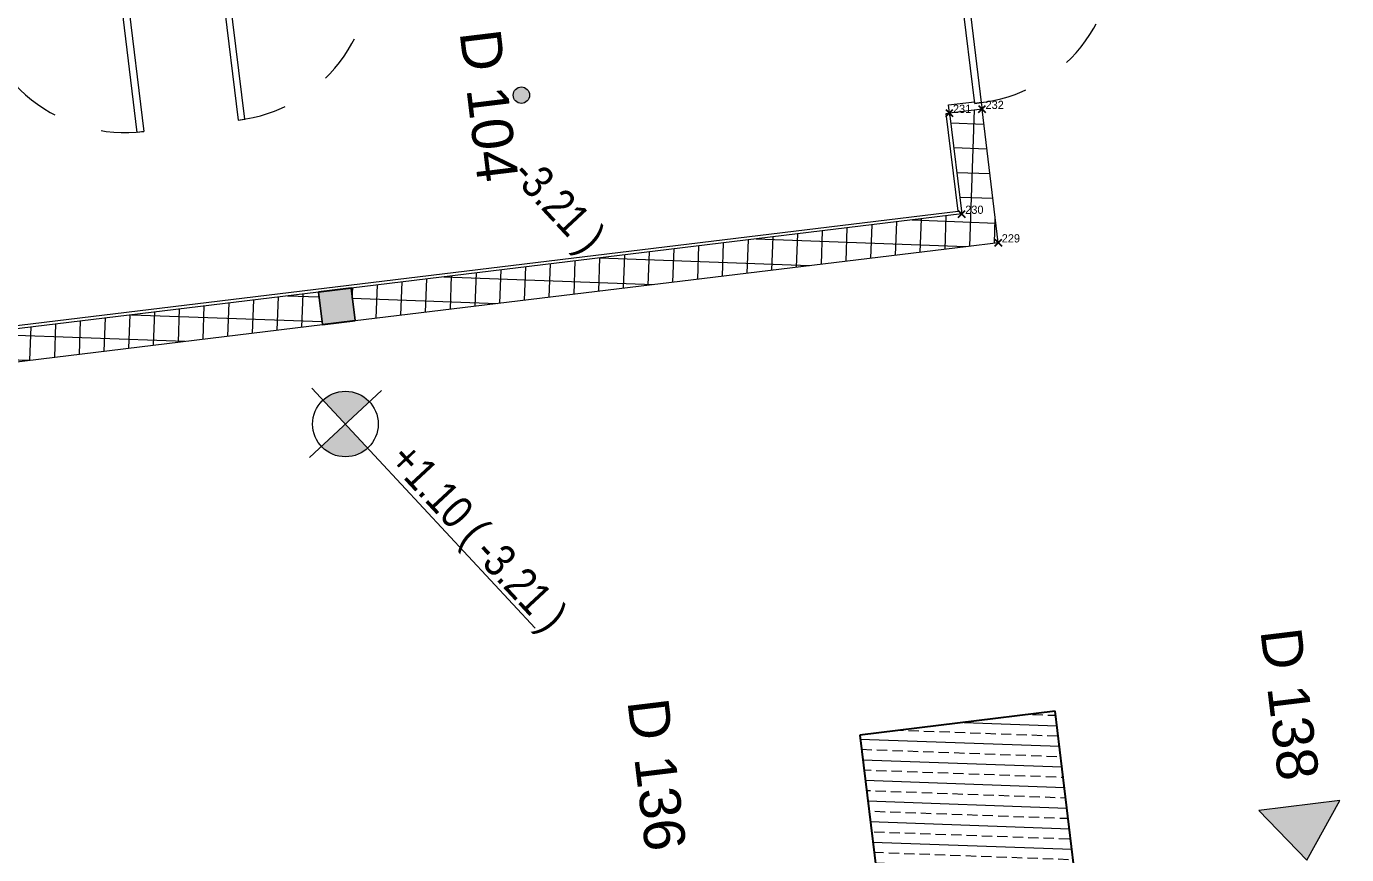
# Model space of a CAD drawing. Header units: metres. Extents: x 400403 to 400526, y 4543947 to 4544120.
# Drawn here: x 400462.16 to 400470.21, y 4544084.41 to 4544089.46 of the extents above; entities that cross this region are included whole.
import ezdxf

# ---------------------------------------------------------------- set-up
doc = ezdxf.new("R2010")
doc.units = ezdxf.units.M
doc.linetypes.add('Dash', pattern=[0.6, 0.3, -0.3])
doc.layers.add('A_DOOR', color=5, linetype='Continuous', lineweight=13, true_color=0x0000ff)
doc.layers.add('A_RC', color=7, linetype='Continuous', lineweight=15, true_color=0x007f00)
for name, color, linetype, lineweight in [('A_ELEVATION_2', 7, 'Continuous', 18), ('A_HATCH', 7, 'Continuous', 18), ('A_NIVO', 7, 'Continuous', 5), ('A_SECTION_LINE', 7, 'Continuous', 5), ('A_TEXT_40', 7, 'Continuous', 5)]:
    doc.layers.add(name, color=color, linetype=linetype, lineweight=lineweight)
doc.styles.add('Arial Narrow_1', font='Arial Narrow.ttf', dxfattribs={"height": 0.2})
doc.styles.add('Arial_1', font='Arial.ttf', dxfattribs={"height": 0.2499999999999998})
pattern_1 = [(45, (0, 0), (-0.1060660171779821, 0.1060660171779821), []), (135, (0, 0), (-0.1060660171779821, -0.1060660171779821), [])]

# ---------------------------------------------------------------- blocks, each defined once
blk = doc.blocks.new('_SINGLE SWINGING_no handle - INT HOLLOW METAL-1542414-PERON KAT _1_10 _-3_21_ KOTU TUĞLA DUVAR PLANI - 1_2')
at = {"layer": 'A_DOOR', "color": 49, "lineweight": 15, "true_color": 0x464646}
for p, q in [((-0.5000000000000104, 0.09999999999903367), (-0.4500000000000119, 0.09999999999903367)), ((-0.5000000000000102, -0.1000000000009687), (-0.5000000000000104, 0.09999999999903367)), ((-0.4500000000000119, 0.09999999999903367), (-0.4500000000000119, -0.06000000000096675)), ((0.4499999999999937, 0.09999999999903367), (0.4999999999999919, 0.09999999999903367)), ((0.4499999999999937, -0.06000000000096675), (0.4499999999999937, 0.09999999999903367)), ((0.4999999999999919, 0.09999999999903367), (0.4999999999999919, -0.1000000000009687)), ((-0.4600000000000137, -0.06000000000096675), (-0.4600000000000137, -0.1000000000009687)), ((-0.4500000000000119, -0.06000000000096675), (-0.4600000000000137, -0.06000000000096675)), ((0.4599999999999953, -0.06000000000096675), (0.4499999999999937, -0.06000000000096675)), ((0.4599999999999953, -0.1000000000009687), (0.4599999999999953, -0.06000000000096675)), ((-0.4600000000000137, -0.1000000000009687), (-0.5000000000000102, -0.1000000000009687)), ((0.4999999999999919, -0.1000000000009687), (0.4599999999999953, -0.1000000000009687))]:
    blk.add_line(p, q, dxfattribs=at)
at = {"layer": 'A_DOOR', "color": 176, "true_color": 0x00007f}
for p, q in [((-0.4600000000000067, -0.06000000000097949), (0.4599999999999747, -0.06000000000097949)), ((-0.4600000000000068, -0.100000000000979), (-0.4600000000000067, -0.06000000000097949)), ((0.4599999999999746, -0.06000000000097949), (0.4599999999999746, -0.100000000000979)), ((0.4599999999999746, -0.100000000000979), (-0.4600000000000068, -0.100000000000979)), ((0.4599999999999581, -0.1000000000009839), (0.4199999999999581, -0.1000000000009838)), ((0.4199999999999566, -1.020000000000984), (0.4199999999999581, -0.1000000000009838)), ((0.4599999999999581, -0.1000000000009839), (0.4599999999999566, -1.020000000000984)), ((0.4599999999999566, -1.020000000000984), (0.4199999999999566, -1.020000000000984))]:
    blk.add_line(p, q, dxfattribs=at)
at = {"layer": 'A_DOOR', "linetype": 'Dash', "lineweight": 5}
blk.add_arc((0.4599999999999578, -0.1000000000009838), 0.9200000000000007, 178.9999999999995, 269.9999999999996, dxfattribs=at)
blk = doc.blocks.new('_SINGLE SWINGING_no handle - INT HOLLOW METAL-1542412-PERON KAT _1_10 _-3_21_ KOTU TUĞLA DUVAR PLANI - 1_2')
at = {"layer": 'A_DOOR', "color": 176, "true_color": 0x00007f}
for p, q in [((0.4199999999999566, 1.020000000000984), (0.4199999999999581, 0.1000000000009838)), ((0.4599999999999566, 1.020000000000984), (0.4199999999999566, 1.020000000000984)), ((0.4599999999999581, 0.1000000000009839), (0.4599999999999566, 1.020000000000984)), ((0.4599999999999746, 0.100000000000979), (-0.4600000000000068, 0.100000000000979)), ((-0.4600000000000068, 0.100000000000979), (-0.4600000000000067, 0.06000000000097949)), ((0.4599999999999581, 0.1000000000009839), (0.4199999999999581, 0.1000000000009838)), ((0.4599999999999746, 0.06000000000097949), (0.4599999999999746, 0.100000000000979)), ((-0.4600000000000067, 0.06000000000097949), (0.4599999999999747, 0.06000000000097949))]:
    blk.add_line(p, q, dxfattribs=at)
at = {"layer": 'A_DOOR', "color": 49, "lineweight": 15, "true_color": 0x464646}
for p, q in [((-0.4600000000000137, 0.1000000000009687), (-0.5000000000000102, 0.1000000000009687)), ((-0.5000000000000102, 0.1000000000009687), (-0.5000000000000104, -0.09999999999903367)), ((-0.4600000000000137, 0.06000000000096675), (-0.4600000000000137, 0.1000000000009687)), ((0.4999999999999919, 0.1000000000009687), (0.4599999999999953, 0.1000000000009687)), ((0.4599999999999953, 0.1000000000009687), (0.4599999999999953, 0.06000000000096675)), ((0.4999999999999919, -0.09999999999903367), (0.4999999999999919, 0.1000000000009687)), ((-0.4500000000000119, 0.06000000000096675), (-0.4600000000000137, 0.06000000000096675)), ((-0.4500000000000119, -0.09999999999903367), (-0.4500000000000119, 0.06000000000096675)), ((0.4599999999999953, 0.06000000000096675), (0.4499999999999937, 0.06000000000096675)), ((0.4499999999999937, 0.06000000000096675), (0.4499999999999937, -0.09999999999903367)), ((-0.5000000000000104, -0.09999999999903367), (-0.4500000000000119, -0.09999999999903367)), ((0.4499999999999937, -0.09999999999903367), (0.4999999999999919, -0.09999999999903367))]:
    blk.add_line(p, q, dxfattribs=at)
at = {"layer": 'A_DOOR', "linetype": 'Dash', "lineweight": 5}
blk.add_arc((0.4599999999999578, 0.1000000000009838), 0.9199999999999995, 90.00000000000004, 181.0000000000005, dxfattribs=at)
blk = doc.blocks.new('M09-PRT-S24-ZZ-M3-ARC-01_rvt-1-PERON KAT _1_10 _-3_21_ KOTU TUĞLA DUVAR PLANI - 1_2')
at = {"layer": 'A_HATCH', "lineweight": 5, "true_color": 0x787878}
h = blk.add_hatch(dxfattribs=at)
h.set_pattern_fill('FP_2', color=8, style=0, pattern_type=2)
h.set_pattern_definition(pattern_1)
h.paths.add_polyline_path([(50.29006846898233, 49.05338402866406), (50.40762551944082, 49.21518742753904), (49.74423150881164, 49.69717138908519), (49.62667445835315, 49.5353679902102), (50.15020541247831, 49.15500048731105)], flags=0)
h = blk.add_hatch(dxfattribs=at)
h.set_pattern_fill('FP_2', color=8, style=0, pattern_type=2)
h.set_pattern_definition(pattern_1)
h.paths.add_polyline_path([(39.12214867542533, 33.68206113554037), (43.62458370798574, 39.87913131245242), (43.46278030911075, 39.99668836291092), (38.96034527655032, 33.79961818599885)], flags=0)
h.paths.add_polyline_path([(43.74214075844424, 40.04093471132742), (45.64656497587188, 42.66214977310224), (45.4847615769969, 42.77970682356074), (43.58033735956924, 40.15849176178591)], flags=0)
h.paths.add_polyline_path([(45.76412202633038, 42.82395317197724), (47.96831672242719, 45.85776690088326), (47.80651332355222, 45.97532395134177), (45.6023186274554, 42.94151022243574)], flags=0)
h.paths.add_polyline_path([(48.08587377288568, 46.01957029975824), (50.29006846898233, 49.05338402866406), (50.12826507010735, 49.17094107912256), (47.9240703740107, 46.13712735021674)], flags=0)
at = {"layer": 'A_RC', "lineweight": 5, "true_color": 0xff8000}
blk.add_hatch(color=30, dxfattribs=at).paths.add_polyline_path([(47.96831672242722, 45.85776690088326), (48.08587377288572, 46.01957029975824), (47.92407037401075, 46.13712735021673), (47.80651332355225, 45.97532395134175)], flags=0)
at = {"layer": 'A_ELEVATION_2', "lineweight": 20}
for p, q in [((49.74423150881162, 49.69717138908516), (49.62667445835311, 49.53536799021016)), ((50.40762551944079, 49.21518742753901), (49.74423150881162, 49.69717138908516)), ((49.62667445835311, 49.53536799021016), (50.1282650701073, 49.17094107912252)), ((50.29006846898229, 49.05338402866402), (50.40762551944079, 49.21518742753901)), ((50.1282650701073, 49.17094107912252), (47.92407037401066, 46.13712735021671)), ((48.08587377288565, 46.01957029975821), (50.29006846898229, 49.05338402866402)), ((47.80651332355217, 45.97532395134174), (45.60231862745536, 42.9415102224357)), ((45.76412202633035, 42.82395317197721), (47.96831672242715, 45.85776690088323))]:
    blk.add_line(p, q, dxfattribs=at)
at = {"layer": 'A_ELEVATION_2', "lineweight": 13}
for p, q in [((47.92407037401066, 46.13712735021671), (48.08587377288565, 46.01957029975821)), ((47.96831672242715, 45.85776690088323), (47.80651332355217, 45.97532395134174))]:
    blk.add_line(p, q, dxfattribs=at)
at = {"layer": 'A_RC'}
for p, q in [((49.61491875330729, 49.51918765032269), (49.62667445835312, 49.53536799021016)), ((50.10032902517397, 49.16651644428089), (49.61491875330729, 49.51918765032269)), ((45.59789399261371, 42.96944626736906), (50.10032902517397, 49.16651644428089))]:
    blk.add_line(p, q, dxfattribs=at)
at = {"layer": 'A_RC', "color": 7, "lineweight": 25}
for p, q in [((47.9240703740107, 46.13712735021669), (47.8065133235522, 45.97532395134171)), ((47.96831672242718, 45.85776690088322), (48.08587377288568, 46.0195702997582))]:
    blk.add_line(p, q, dxfattribs=at)
at = {"layer": 'A_RC', "color": 7}
for p, q in [((48.08587377288568, 46.0195702997582), (47.9240703740107, 46.13712735021669)), ((47.8065133235522, 45.97532395134171), (47.96831672242718, 45.85776690088322))]:
    blk.add_line(p, q, dxfattribs=at)
at = {"lineweight": 15}
for name, p, rotation in [('_SINGLE SWINGING_no handle - INT HOLLOW METAL-1542414-PERON KAT _1_10 _-3_21_ KOTU TUĞLA DUVAR PLANI - 1_2', (49.28094448639489, 49.91016231579392), 143.9999999999999), ('_SINGLE SWINGING_no handle - INT HOLLOW METAL-1542412-PERON KAT _1_10 _-3_21_ KOTU TUĞLA DUVAR PLANI - 1_2', (46.15029936565608, 47.30250043067419), 233.9999999999999), ('_SINGLE SWINGING_no handle - INT HOLLOW METAL-1542414-PERON KAT _1_10 _-3_21_ KOTU TUĞLA DUVAR PLANI - 1_2', (45.26862148721737, 46.08897493911178), 53.99999999999986)]:
    blk.add_blockref(name, p, dxfattribs=dict(at, rotation=rotation))
blk = doc.blocks.new('M09-PRT-S24-ZZ-M3-STR-01_rvt-1-PERON KAT _1_10 _-3_21_ KOTU TUĞLA DUVAR PLANI - 1_2')
at = {"layer": 'A_RC', "lineweight": 5, "true_color": 0x787878}
h = blk.add_hatch(dxfattribs=at)
h.set_pattern_fill('FP_1', color=8, style=0, pattern_type=2)
h.set_pattern_definition([(45, (0, 0), (-0.08838834764831845, 0.08838834764831845), []), (45, (0.08800000000000001, 0), (-0.08838834764831845, 0.08838834764831845), [0.063, -0.031])])
h.paths.add_polyline_path([(53.32667935218561, 45.61108910402725), (54.03202165493658, 46.58190949727719), (52.73759446393667, 47.52236590094514), (52.0322521611857, 46.5515455076952), (53.15929743622637, 45.73269918439065)], flags=0)
at = {"layer": 'A_RC', "color": 7, "lineweight": 25}
for p, q in [((52.73759446393662, 47.5223659009451), (52.03225216118565, 46.55154550769517)), ((54.03202165493654, 46.58190949727714), (52.73759446393662, 47.5223659009451)), ((52.03225216118565, 46.55154550769517), (53.32667935218557, 45.6110891040272))]:
    blk.add_line(p, q, dxfattribs=at)
blk = doc.blocks.new('Elevation - Filled Arrow-693709-PERON KAT _1_10 _-3_21_ KOTU TUĞLA DUVAR PLANI - 1_2')
at = {"layer": 'A_SECTION_LINE'}
blk.add_hatch(color=256, dxfattribs=at).paths.add_polyline_path([(6.591881948714948e-07, 0.005843741991433941), (0.002531957843382645, 0.002468698742516678), (-0.002450179215144995, 0.002468698742516693)], flags=0)
for p, q in [((6.591881948721558e-07, 0.005843741991433941), (-0.002450179215144995, 0.002468698742516693)), ((0.002531957843382645, 0.002468698742516679), (6.591881948714948e-07, 0.005843741991433941)), ((-0.002450179215144993, 0.002468698742516694), (0.002531957843382645, 0.002468698742516678))]:
    blk.add_line(p, q, dxfattribs=at)
blk = doc.blocks.new('Spot Elevations - D_DAT_ELEV TARGET_REV-693727-PERON KAT _1_10 _-3_21_ KOTU TUĞLA DUVAR PLANI - 1_2')
at = {"layer": 'A_NIVO'}
h = blk.add_hatch(color=256, dxfattribs=at)
edge = h.paths.add_edge_path(flags=0)
edge.add_line((1.586231146433193e-18, 0.004), (-0.001999999999999998, 0.004))
edge.add_arc((-5.287437154777308e-19, 0.004), 0.001999999999999996, 90.00000000000028, 180.0000000000001, ccw=False)
edge.add_line((1.586231146433193e-18, 0.005999999999999998), (1.586231146433193e-18, 0.004))
h = blk.add_hatch(color=256, dxfattribs=at)
edge = h.paths.add_edge_path(flags=0)
edge.add_line((1.586231146433193e-18, 0.004), (0.002000000000000003, 0.004))
edge.add_arc((9.517386878599156e-18, 0.003999999999999994), 0.001999999999999992, 269.9999999999993, 359.99999999999983, ccw=False)
edge.add_line((1.586231146433193e-18, 0.002), (1.586231146433193e-18, 0.004))
for p, q in [((1.850603004172058e-18, 0.001000000000000001), (1.850603004172058e-18, 0.006999999999999999)), ((-0.002999999999999997, 0.004), (0.017, 0.004))]:
    blk.add_line(p, q, dxfattribs=at)
blk.add_circle((1.586231146433193e-18, 0.004), 0.002000000000000001, dxfattribs=at)
blk = doc.blocks.new('*U825')
at = {"color": 0, "linetype": 'ByBlock', "lineweight": -2, "transparency": 16777216}
for p, q in [((-0.7071067811865476, -0.7071067811865476), (0.7071067811865476, 0.7071067811865476)), ((-0.7071067811865476, 0.7071067811865476), (0.7071067811865476, -0.7071067811865476))]:
    blk.add_line(p, q, dxfattribs=at)
blk = doc.blocks.new('*U1510', base_point=(400468.0816437441, 4544088.143615987))
at = {"color": 1, "linetype": 'ByBlock', "insert": (400468.1028569476, 4544088.143615987), "char_height": 0.05, "attachment_point": 7}
blk.add_mtext('229', dxfattribs=at)
blk = doc.blocks.new('*U1511', base_point=(400468.0816437441, 4544088.143615987))
at = {"color": 61, "linetype": 'ByBlock', "lineweight": -2}
blk.add_blockref('*U1510', (400468.0816437441, 4544088.143615987), dxfattribs=at)
blk = doc.blocks.new('*U1512', base_point=(400468.0816437441, 4544088.143615987))
at = {"color": 60, "linetype": 'ByBlock', "lineweight": -2, "xscale": 0.03, "yscale": 0.03, "zscale": 0.03, "rotation": 8.537736462515939e-07}
blk.add_blockref('*U825', (400468.0816437441, 4544088.143615987), dxfattribs=at)
at = {"color": 61, "linetype": 'ByBlock', "lineweight": -2}
blk.add_blockref('*U1511', (400468.0816437441, 4544088.143615987), dxfattribs=at)
blk = doc.blocks.new('*U1513', base_point=(400467.8589918414, 4544088.318046862))
at = {"color": 1, "linetype": 'ByBlock', "insert": (400467.8802050449, 4544088.318046862), "char_height": 0.05, "attachment_point": 7}
blk.add_mtext('230', dxfattribs=at)
blk = doc.blocks.new('*U1514', base_point=(400467.8589918414, 4544088.318046862))
at = {"color": 61, "linetype": 'ByBlock', "lineweight": -2}
blk.add_blockref('*U1513', (400467.8589918414, 4544088.318046862), dxfattribs=at)
blk = doc.blocks.new('*U1515', base_point=(400467.8589918414, 4544088.318046862))
at = {"color": 60, "linetype": 'ByBlock', "lineweight": -2, "xscale": 0.03, "yscale": 0.03, "zscale": 0.03, "rotation": 8.537736462515939e-07}
blk.add_blockref('*U825', (400467.8589918414, 4544088.318046862), dxfattribs=at)
at = {"color": 61, "linetype": 'ByBlock', "lineweight": -2}
blk.add_blockref('*U1514', (400467.8589918414, 4544088.318046862), dxfattribs=at)
blk = doc.blocks.new('*U1516', base_point=(400467.7842492291, 4544088.93352526))
at = {"color": 1, "linetype": 'ByBlock', "insert": (400467.8054624326, 4544088.93352526), "char_height": 0.05, "attachment_point": 7}
blk.add_mtext('231', dxfattribs=at)
blk = doc.blocks.new('*U1517', base_point=(400467.7842492291, 4544088.93352526))
at = {"color": 61, "linetype": 'ByBlock', "lineweight": -2}
blk.add_blockref('*U1516', (400467.7842492291, 4544088.93352526), dxfattribs=at)
blk = doc.blocks.new('*U1518', base_point=(400467.7842492291, 4544088.93352526))
at = {"color": 60, "linetype": 'ByBlock', "lineweight": -2, "xscale": 0.03, "yscale": 0.03, "zscale": 0.03, "rotation": 8.537736462515939e-07}
blk.add_blockref('*U825', (400467.7842492291, 4544088.93352526), dxfattribs=at)
at = {"color": 61, "linetype": 'ByBlock', "lineweight": -2}
blk.add_blockref('*U1517', (400467.7842492291, 4544088.93352526), dxfattribs=at)
blk = doc.blocks.new('*U1519', base_point=(400467.9827906265, 4544088.957635774))
at = {"color": 1, "linetype": 'ByBlock', "insert": (400468.0040038299, 4544088.957635774), "char_height": 0.05, "attachment_point": 7}
blk.add_mtext('232', dxfattribs=at)
blk = doc.blocks.new('*U1520', base_point=(400467.9827906265, 4544088.957635774))
at = {"color": 61, "linetype": 'ByBlock', "lineweight": -2}
blk.add_blockref('*U1519', (400467.9827906265, 4544088.957635774), dxfattribs=at)
blk = doc.blocks.new('*U1521', base_point=(400467.9827906265, 4544088.957635774))
at = {"color": 60, "linetype": 'ByBlock', "lineweight": -2, "xscale": 0.03, "yscale": 0.03, "zscale": 0.03, "rotation": 8.537736462515939e-07}
blk.add_blockref('*U825', (400467.9827906265, 4544088.957635774), dxfattribs=at)
at = {"color": 61, "linetype": 'ByBlock', "lineweight": -2}
blk.add_blockref('*U1520', (400467.9827906265, 4544088.957635774), dxfattribs=at)

msp = doc.modelspace()

# ---------------------------------------------------------------- hatches: boundary and pattern name
at = {"layer": 'A_TEXT_40'}
h = msp.add_hatch(color=256, dxfattribs=at)
edge = h.paths.add_edge_path(flags=0)
edge.add_arc((400465.1744499012, 4544089.042614403), 0.04999999999954746, -47.07600604230347, 312.9239939576965)

# ---------------------------------------------------------------- linework, layer by layer
msp.add_circle((400465.1744499012, 4544089.042614403), 0.04999999999954746, dxfattribs=at)

# ---------------------------------------------------------------- block references
at = {"lineweight": 5, "rotation": 312.9239939576965}
for name in ['M09-PRT-S24-ZZ-M3-ARC-01_rvt-1-PERON KAT _1_10 _-3_21_ KOTU TUĞLA DUVAR PLANI - 1_2', 'M09-PRT-S24-ZZ-M3-STR-01_rvt-1-PERON KAT _1_10 _-3_21_ KOTU TUĞLA DUVAR PLANI - 1_2']:
    msp.add_blockref(name, (400397.7144573492, 4544091.538091335), dxfattribs=at)
for name, p in [('*U1518', (400467.7842492291, 4544088.93352526)), ('*U1521', (400467.9827906265, 4544088.957635774)), ('*U1515', (400467.8589918414, 4544088.318046862)), ('*U1512', (400468.0816437441, 4544088.143615987))]:
    msp.add_blockref(name, p)
at = {"layer": 'A_NIVO', "xscale": 99.99999999910261, "yscale": 99.99999999910261, "zscale": 99.99999999910261, "rotation": 312.9239939576965}
msp.add_blockref('Spot Elevations - D_DAT_ELEV TARGET_REV-693727-PERON KAT _1_10 _-3_21_ KOTU TUĞLA DUVAR PLANI - 1_2', (400463.8086776814, 4544086.764336821), dxfattribs=at)
at = {"layer": 'A_SECTION_LINE', "xscale": 99.99999999910261, "yscale": 99.99999999910261, "zscale": 99.99999999910261, "rotation": 186.9239939576941}
msp.add_blockref('Elevation - Filled Arrow-693709-PERON KAT _1_10 _-3_21_ KOTU TUĞLA DUVAR PLANI - 1_2', (400469.8915559301, 4544084.955986681), dxfattribs=at)

# ---------------------------------------------------------------- texts
at = {"layer": 'A_NIVO', "char_height": 0.1999999999982054, "attachment_point": 1, "rotation": 312.92399395769655, "line_spacing_factor": 0.9746961653507236, "style": 'Arial Narrow_1'}
for s, insert, width in [('-3.21 )', (400465.2528574235, 4544088.685563564), 0.7908589846826697), ('+1.10 (', (400464.5033600974, 4544086.945011095), 0.8620854149801773), ('-3.21 )', (400465.0216831929, 4544086.37653124), 0.7908589846826697)]:
    msp.add_mtext(s, dxfattribs=dict(at, insert=insert, width=width))
at = {"layer": 'A_SECTION_LINE', "char_height": 0.2499999999977565, "width": 1.122362499989928, "attachment_point": 1, "style": 'Arial_1'}
for s, insert, rotation in [('D 104', (400465.0454498261, 4544089.456693102), 276.92399395769564), ('D 138', (400469.9271254847, 4544085.806447886), 276.9239939576944), ('D 136', (400466.0685441328, 4544085.376437724), 276.9239939576942)]:
    msp.add_mtext(s, dxfattribs=dict(at, insert=insert, rotation=rotation))

doc.saveas('drawing.dxf')
